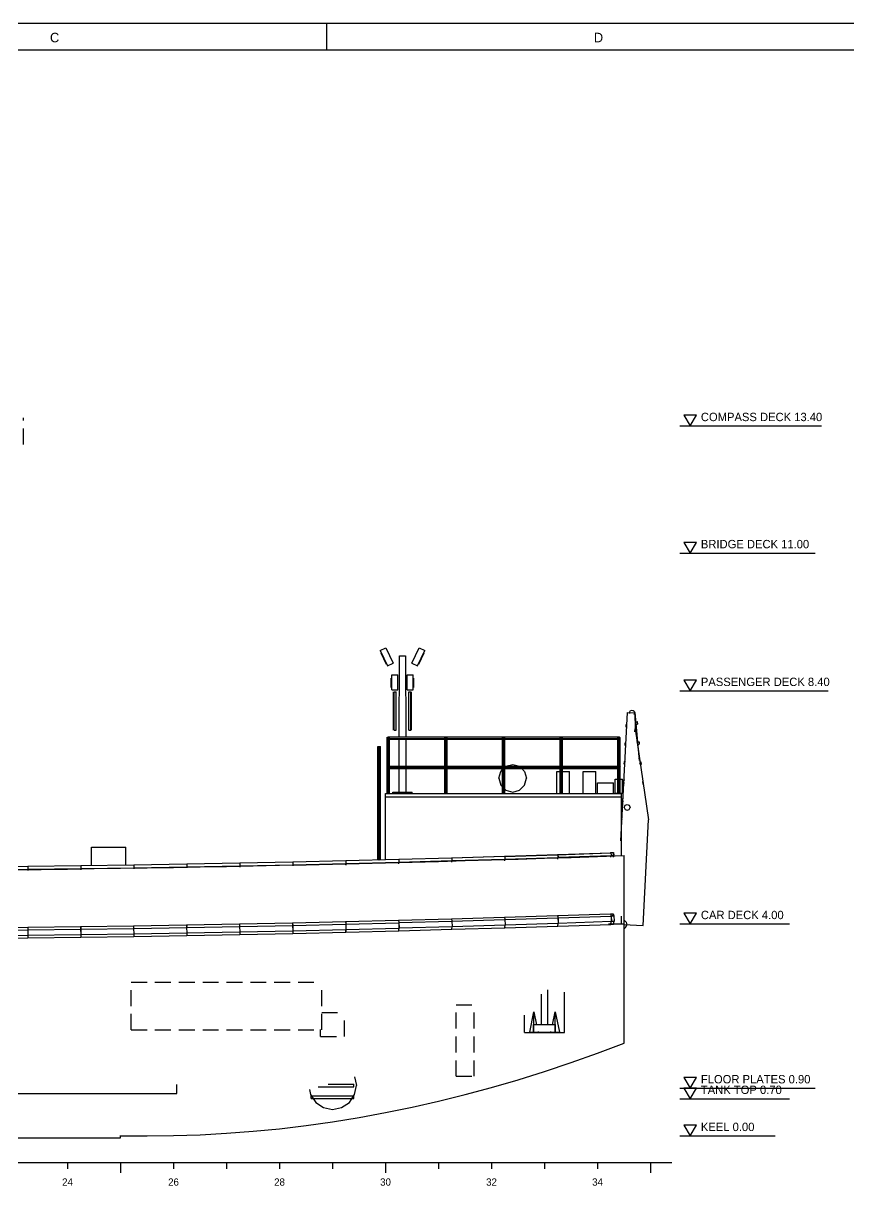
# Model space of a CAD drawing. Extents: x 5 to 836, y 5 to 589.
# Drawn here: x 260.6 to 416.4, y 369.6 to 589 of the extents above; entities that cross this region are included whole.
import ezdxf
from ezdxf.enums import TextEntityAlignment as Align

# ---------------------------------------------------------------- set-up
doc = ezdxf.new("R2010")
doc.units = 0
doc.linetypes.add('DASHED', pattern=[4.5, 3, -1.5])
for name, color, linetype in [('DETAIL', 8, 'CONTINUOUS'), ('DIM', 3, 'CONTINUOUS'), ('FRAME', 7, 'CONTINUOUS'), ('MARKING', 4, 'DASHED'), ('OUTLINE', 7, 'CONTINUOUS'), ('TEXT', 7, 'CONTINUOUS'), ('THIN', 7, 'CONTINUOUS')]:
    doc.layers.add(name, color=color, linetype=linetype)

msp = doc.modelspace()

# ---------------------------------------------------------------- linework, layer by layer
at = {"layer": 'DETAIL'}
for p, q in [((327.96, 470.58), (329.04, 471.1)), ((327.96, 470.58), (329.36, 467.7)), ((329.04, 471.1), (330.44, 468.22)), ((331.65, 469.6), (332.75, 469.6)), ((333.96, 468.22), (335.36, 471.1)), ((335.04, 467.7), (336.44, 470.58)), ((335.36, 471.1), (336.44, 470.58)), ((329.36, 467.7), (330.44, 468.22)), ((333.96, 468.22), (335.04, 467.7)), ((330.2, 466), (331.3, 466)), ((330.2, 463.2), (330.2, 466)), ((331.3, 463.2), (331.3, 466)), ((333.1, 466), (334.2, 466)), ((333.1, 463.2), (333.1, 466)), ((334.2, 463.2), (334.2, 466)), ((330.2, 463.2), (331.3, 463.2)), ((333.1, 463.2), (334.2, 463.2)), ((330.6, 462.8), (331, 462.8)), ((330.6, 455.6), (330.6, 462.8)), ((331, 455.6), (331, 462.8)), ((333.4, 462.8), (333.8, 462.8)), ((333.4, 455.6), (333.4, 462.8)), ((333.8, 455.6), (333.8, 462.8)), ((373.4, 434.66), (374.63, 458.89)), ((374.63, 458.89), (376.03, 458.82)), ((374.83, 458.81), (374.83, 458.88)), ((375.03, 458.8), (375.08, 459.06)), ((375.03, 458.8), (375.17, 458.82)), ((375.08, 459.06), (375.24, 459.26)), ((375.24, 459.26), (375.49, 459.35)), ((375.49, 459.35), (375.74, 459.3)), ((375.74, 459.3), (375.94, 459.14)), ((375.9, 458.54), (375.98, 458.64)), ((375.94, 459.14), (376.03, 458.89)), ((375.96, 458.89), (376.03, 458.89)), ((375.98, 458.64), (376.03, 458.89)), ((376.03, 458.89), (376.79, 450.54)), ((376.03, 458.82), (376.08, 455.82)), ((374.39, 456.15), (374.42, 456.65)), ((374.42, 456.65), (374.55, 456.65)), ((376.11, 456.96), (376.13, 456.64)), ((376.13, 456.64), (376.53, 456.68)), ((376.15, 457.15), (376.49, 457.18)), ((376.49, 457.18), (376.53, 456.68)), ((329.3, 454.25), (329.58, 454.34)), ((329.3, 443.6), (329.3, 454.25)), ((329.5, 453.85), (329.5, 454.3)), ((329.5, 454.3), (373, 454.3)), ((329.58, 454.34), (329.65, 454.24)), ((330.6, 455.6), (331, 455.6)), ((333.4, 455.6), (333.8, 455.6)), ((372.8, 454.25), (373.08, 454.34)), ((372.8, 443.6), (372.8, 454.25)), ((373, 453.85), (373, 454.3)), ((373.08, 454.34), (373.25, 454.1)), ((374.39, 456.15), (374.59, 456.14)), ((376.05, 455.26), (376.08, 455.82)), ((376.08, 455.82), (378.61, 438.67)), ((327.55, 452.5), (328.05, 452.5)), ((327.55, 431.03), (327.55, 452.5)), ((327.68, 431.03), (327.68, 452.5)), ((327.92, 431.03), (327.92, 452.5)), ((328.05, 431.03), (328.05, 452.5)), ((329.3, 454.1), (329.75, 454.1)), ((329.3, 453.95), (329.35, 453.93)), ((329.5, 454.02), (373, 454.02)), ((329.5, 453.85), (373, 453.85)), ((329.58, 443.6), (329.58, 454.1)), ((329.75, 443.6), (329.75, 454.1)), ((340.17, 454.1), (340.63, 454.1)), ((340.17, 443.6), (340.17, 454.1)), ((340.45, 443.6), (340.45, 454.1)), ((340.63, 443.6), (340.63, 454.1)), ((351.05, 454.1), (351.5, 454.1)), ((351.05, 443.6), (351.05, 454.1)), ((351.33, 443.6), (351.33, 454.1)), ((351.5, 443.6), (351.5, 454.1)), ((361.92, 454.1), (362.37, 454.1)), ((361.92, 443.6), (361.92, 454.1)), ((362.2, 443.6), (362.2, 454.1)), ((362.37, 443.6), (362.37, 454.1)), ((372.8, 454.1), (373.25, 454.1)), ((372.8, 453.95), (373.08, 453.86)), ((373.08, 453.86), (373.25, 454.1)), ((373.08, 443.6), (373.08, 454.1)), ((373.25, 443.6), (373.25, 454.1)), ((374.21, 452.66), (374.24, 453.16)), ((374.21, 452.66), (374.35, 452.65)), ((374.24, 453.16), (374.37, 453.15)), ((376.43, 453.36), (376.83, 453.39)), ((376.43, 453.36), (376.46, 453.11)), ((376.54, 452.87), (376.88, 452.9)), ((376.83, 453.39), (376.88, 452.9)), ((376.8, 450.4), (376.85, 449.84)), ((329.3, 448.75), (329.35, 448.77)), ((329.3, 448.45), (329.35, 448.43)), ((329.5, 448.8), (373, 448.8)), ((329.5, 448.35), (329.5, 448.8)), ((329.5, 448.52), (373, 448.52)), ((329.5, 448.35), (373, 448.35)), ((350.4, 446.5), (350.75, 447.8)), ((350.75, 447.8), (351.08, 448.13)), ((351.65, 448.7), (351.7, 448.75)), ((351.7, 448.75), (353, 449.1)), ((353, 449.1), (354.3, 448.75)), ((354.3, 448.75), (354.35, 448.7)), ((354.68, 448.37), (355.25, 447.8)), ((355.25, 447.8), (355.6, 446.5)), ((361.3, 447.75), (361.97, 447.75)), ((362.3, 447.75), (363.7, 447.75)), ((366.3, 447.75), (368.7, 447.75)), ((372.8, 448.75), (373.08, 448.84)), ((372.8, 448.45), (373.08, 448.36)), ((373, 448.35), (373, 448.8)), ((373.08, 448.84), (373.25, 448.6)), ((373.08, 448.36), (373.25, 448.6)), ((374.04, 449.16), (374.06, 449.66)), ((374.04, 449.16), (374.17, 449.15)), ((374.06, 449.66), (374.26, 449.65)), ((376.9, 449.28), (376.92, 449.14)), ((376.91, 449.59), (377.18, 449.61)), ((377.02, 449.09), (377.22, 449.11)), ((377.18, 449.61), (377.22, 449.11)), ((350.4, 446.5), (350.75, 445.2)), ((355.25, 445.2), (355.6, 446.5)), ((369, 445.6), (372, 445.6)), ((369, 443.6), (369, 445.6)), ((372, 443.6), (372, 445.6)), ((372.3, 446.3), (372.86, 446.3)), ((372.3, 443.7), (372.3, 446.3)), ((373.14, 446.3), (373.7, 446.3)), ((373.7, 443.7), (373.7, 446.3)), ((373.86, 445.67), (373.88, 446.17)), ((373.86, 445.67), (374.06, 445.66)), ((373.88, 446.17), (374.08, 446.16)), ((377.45, 445.82), (377.52, 445.83)), ((377.52, 445.83), (377.57, 445.33)), ((329, 431.1), (329, 443.6)), ((329, 443.6), (373.5, 443.6)), ((330.4, 443.9), (334, 443.9)), ((330.4, 443.6), (330.4, 443.9)), ((334, 443.6), (334, 443.9)), ((350.75, 445.2), (351.08, 444.87)), ((351.41, 444.53), (351.7, 444.25)), ((351.7, 444.25), (353, 443.9)), ((353, 443.9), (354.3, 444.25)), ((354.3, 444.25), (355.25, 445.2)), ((372.3, 443.7), (372.86, 443.7)), ((373.14, 443.7), (373.7, 443.7)), ((373.5, 431.8), (373.5, 443.6)), ((327.6, 443), (327.7, 443.17)), ((327.6, 443), (327.7, 442.83)), ((327.7, 443.17), (327.9, 443.17)), ((327.7, 442.83), (327.9, 442.83)), ((327.9, 443.17), (328, 443)), ((327.9, 442.83), (328, 443)), ((329, 443), (373.5, 443)), ((373.68, 442.17), (373.71, 442.67)), ((373.68, 442.17), (373.88, 442.16)), ((373.71, 442.67), (373.84, 442.66)), ((374.05, 441), (374.21, 441.39)), ((374.21, 441.39), (374.6, 441.55)), ((374.6, 441.55), (374.99, 441.39)), ((374.99, 441.39), (375.15, 441)), ((327.6, 440), (327.7, 440.17)), ((327.6, 440), (327.7, 439.83)), ((327.7, 440.17), (327.9, 440.17)), ((327.7, 439.83), (327.9, 439.83)), ((327.9, 440.17), (328, 440)), ((327.9, 439.83), (328, 440)), ((373.5, 438.68), (373.53, 439.17)), ((373.53, 439.17), (373.66, 439.17)), ((374.05, 441), (374.21, 440.61)), ((374.21, 440.61), (374.6, 440.45)), ((374.6, 440.45), (374.99, 440.61)), ((374.99, 440.61), (375.15, 441)), ((327.6, 437), (327.7, 437.17)), ((327.6, 437), (327.7, 436.83)), ((327.7, 437.17), (327.9, 437.17)), ((327.7, 436.83), (327.9, 436.83)), ((327.9, 437.17), (328, 437)), ((327.9, 436.83), (328, 437)), ((373.5, 438.68), (373.64, 438.67)), ((377.59, 418.69), (378.61, 438.67)), ((273.5, 433.5), (280, 433.5)), ((273.5, 429.97), (273.5, 433.5)), ((280, 430.03), (280, 433.5)), ((327.6, 434), (327.7, 434.17)), ((327.6, 434), (327.7, 433.83)), ((327.7, 434.17), (327.9, 434.17)), ((327.7, 433.83), (327.9, 433.83)), ((327.9, 434.17), (328, 434)), ((327.9, 433.83), (328, 434)), ((361.46, 432.06), (371.46, 432.39)), ((361.51, 432.11), (371.51, 432.44)), ((371.45, 432.39), (371.51, 432.45)), ((371.45, 432.39), (371.45, 432.32)), ((371.45, 432.39), (371.64, 432.39)), ((371.46, 432.39), (371.51, 432.44)), ((371.46, 432.39), (371.46, 432.33)), ((371.51, 432.45), (372.01, 432.46)), ((371.51, 432.45), (371.55, 431.91)), ((371.51, 432.44), (371.55, 431.9)), ((371.89, 432.4), (371.95, 432.4)), ((371.95, 432.4), (372.01, 432.46)), ((371.95, 432.4), (371.96, 431.83)), ((372.01, 432.46), (372.05, 431.93)), ((271.49, 430), (281.49, 430.15)), ((281.49, 430.15), (291.49, 430.32)), ((281.49, 430.15), (281.51, 429.38)), ((281.49, 430.15), (281.51, 429.39)), ((291.49, 430.32), (301.49, 430.51)), ((291.49, 430.32), (291.51, 429.56)), ((291.49, 430.32), (291.5, 429.76)), ((301.49, 430.51), (311.49, 430.72)), ((301.49, 430.51), (301.51, 429.74)), ((301.5, 429.95), (311.5, 430.17)), ((311.49, 430.73), (321.49, 430.96)), ((311.49, 430.72), (321.49, 430.95)), ((311.49, 430.73), (311.51, 430.17)), ((311.49, 430.72), (311.51, 429.96)), ((311.49, 430.72), (311.49, 430.65)), ((311.51, 430.17), (321.51, 430.4)), ((311.51, 430.17), (311.51, 429.96)), ((321.48, 430.95), (331.48, 431.2)), ((321.49, 430.96), (321.51, 430.4)), ((321.5, 430.96), (331.5, 431.21)), ((321.5, 430.96), (321.51, 430.41)), ((321.51, 430.41), (331.51, 430.66)), ((321.51, 430.17), (321.51, 430.41)), ((321.51, 430.4), (321.51, 430.12)), ((327.63, 431.06), (327.7, 431.17)), ((327.7, 431.17), (327.9, 431.17)), ((327.9, 431.17), (327.97, 431.06)), ((331.48, 431.2), (341.48, 431.47)), ((331.48, 431.2), (331.5, 431.22)), ((331.48, 431.2), (331.48, 431.14)), ((331.48, 431.2), (331.48, 431.13)), ((331.5, 431.22), (341.5, 431.49)), ((331.5, 431.22), (331.52, 430.67)), ((331.5, 431.21), (331.51, 430.66)), ((331.51, 430.42), (331.51, 430.66)), ((331.52, 430.67), (341.52, 430.94)), ((331.52, 430.37), (331.52, 430.67)), ((341.47, 431.46), (351.47, 431.76)), ((341.47, 431.46), (341.5, 431.5)), ((341.48, 431.47), (341.5, 431.49)), ((341.48, 431.47), (341.48, 431.41)), ((341.5, 431.5), (351.5, 431.79)), ((341.5, 431.5), (341.53, 430.95)), ((341.5, 431.49), (341.52, 430.94)), ((341.52, 430.64), (341.53, 430.95)), ((341.52, 430.64), (341.52, 430.94)), ((341.53, 430.95), (351.53, 431.24)), ((351.46, 431.75), (361.46, 432.06)), ((351.46, 431.75), (351.51, 431.79)), ((351.47, 431.76), (351.5, 431.79)), ((351.5, 431.79), (351.53, 431.24)), ((351.51, 431.79), (361.51, 432.11)), ((351.51, 431.79), (351.54, 431.25)), ((351.52, 430.93), (351.54, 431.25)), ((351.52, 430.93), (351.53, 431.24)), ((351.54, 431.25), (361.54, 431.56)), ((361.46, 432.06), (361.51, 432.11)), ((361.46, 432.06), (361.51, 432.11)), ((361.51, 432.11), (361.54, 431.56)), ((361.51, 432.11), (361.55, 431.57)), ((361.52, 431.25), (361.54, 431.56)), ((361.53, 431.25), (361.55, 431.57)), ((361.55, 431.57), (371.55, 431.9)), ((371.53, 431.58), (371.55, 431.91)), ((371.53, 431.58), (371.55, 431.9)), ((371.55, 431.91), (372.05, 431.93)), ((371.96, 431.83), (371.98, 431.71)), ((372.03, 431.6), (372.05, 431.93)), ((251.5, 429.76), (261.5, 429.87)), ((251.5, 429.2), (261.5, 429.31)), ((261.49, 429.87), (271.49, 430)), ((261.5, 429.87), (261.5, 429.1)), ((261.5, 429.31), (271.5, 429.44)), ((261.5, 429.36), (261.5, 429.31)), ((271.49, 430), (271.5, 429.23)), ((271.5, 429.44), (281.5, 429.59)), ((271.5, 429.44), (271.51, 429.23)), ((281.5, 429.59), (291.5, 429.76)), ((291.5, 429.76), (301.5, 429.95)), ((301.48, 419.01), (311.48, 419.22)), ((311.48, 419.22), (321.48, 419.45)), ((311.48, 419.22), (311.52, 417.22)), ((311.48, 419.22), (311.48, 419.16)), ((311.48, 419.22), (311.49, 418.72)), ((321.47, 419.45), (331.47, 419.7)), ((321.47, 419.32), (321.47, 419.45)), ((321.47, 419.45), (321.51, 418.97)), ((321.48, 419.45), (321.48, 419.33)), ((321.48, 419.45), (321.49, 418.96)), ((321.51, 418.97), (331.51, 419.22)), ((331.47, 419.7), (341.47, 419.97)), ((331.47, 419.64), (331.47, 419.7)), ((331.47, 419.7), (331.51, 419.22)), ((331.47, 419.64), (331.47, 419.7)), ((331.47, 419.7), (331.52, 419.24)), ((331.51, 419.22), (331.53, 418.22)), ((331.52, 419.24), (341.52, 419.51)), ((331.52, 419.24), (331.55, 418.24)), ((341.46, 419.91), (341.47, 419.97)), ((341.47, 419.97), (351.47, 420.27)), ((341.47, 419.91), (341.47, 419.97)), ((341.47, 419.97), (341.52, 419.51)), ((341.47, 419.97), (341.53, 419.52)), ((341.52, 419.51), (341.55, 418.51)), ((341.53, 419.52), (351.53, 419.82)), ((341.53, 419.52), (341.56, 418.53)), ((351.46, 420.27), (361.46, 420.58)), ((351.46, 420.2), (351.47, 420.27)), ((351.46, 420.2), (351.46, 420.27)), ((351.46, 420.27), (351.54, 419.83)), ((351.47, 420.27), (351.53, 419.82)), ((351.53, 419.82), (351.56, 418.82)), ((351.54, 419.83), (361.54, 420.14)), ((351.54, 419.83), (351.58, 418.84)), ((351.58, 418.84), (361.58, 419.15)), ((361.45, 420.51), (361.46, 420.58)), ((361.46, 420.58), (371.46, 420.91)), ((361.46, 420.52), (361.46, 420.58)), ((361.46, 420.58), (361.54, 420.14)), ((361.46, 420.58), (361.56, 420.16)), ((361.54, 420.14), (361.58, 419.15)), ((361.54, 418.59), (361.6, 419.16)), ((361.54, 418.58), (361.58, 419.15)), ((361.56, 420.16), (371.56, 420.49)), ((361.56, 420.16), (361.6, 419.16)), ((361.6, 419.16), (371.6, 419.5)), ((371.45, 420.84), (371.46, 420.91)), ((371.45, 420.84), (371.46, 420.91)), ((371.46, 420.91), (371.96, 420.93)), ((371.46, 420.91), (371.56, 420.49)), ((371.46, 420.91), (371.56, 420.5)), ((371.54, 418.92), (371.6, 419.5)), ((371.54, 418.92), (371.61, 419.5)), ((371.56, 420.5), (372.06, 420.52)), ((371.56, 420.5), (371.61, 419.5)), ((371.56, 420.49), (371.6, 419.5)), ((371.61, 419.5), (372.11, 419.52)), ((371.91, 420.53), (371.96, 420.93)), ((371.96, 420.93), (372.06, 420.52)), ((372.04, 418.94), (372.11, 419.52)), ((372.06, 420.52), (372.11, 419.52)), ((373.5, 419), (373.5, 420.47)), ((373.92, 419.78), (374.04, 419.74)), ((374.04, 419.74), (374.39, 419.36)), ((374.39, 419.36), (374.5, 418.85)), ((251.49, 418.25), (261.49, 418.36)), ((251.49, 417.75), (261.49, 417.86)), ((261.49, 418.36), (271.49, 418.49)), ((261.49, 418.36), (261.51, 416.36)), ((261.49, 418.36), (261.49, 417.86)), ((261.49, 417.86), (271.49, 417.99)), ((261.51, 416.86), (271.51, 416.99)), ((271.48, 418.49), (281.48, 418.65)), ((271.48, 418.49), (271.52, 416.49)), ((271.49, 418.49), (271.51, 416.49)), ((271.49, 417.99), (281.49, 418.15)), ((271.51, 416.99), (281.51, 417.15)), ((281.48, 418.65), (291.48, 418.82)), ((281.48, 418.65), (281.52, 416.65)), ((281.49, 418.15), (291.49, 418.32)), ((281.51, 417.15), (291.51, 417.32)), ((291.48, 418.82), (301.48, 419.01)), ((291.48, 418.82), (291.52, 416.82)), ((291.48, 418.82), (291.49, 418.32)), ((291.49, 418.32), (301.49, 418.51)), ((291.51, 417.32), (301.51, 417.51)), ((291.51, 417.32), (291.52, 416.82)), ((291.52, 416.82), (301.52, 417.01)), ((301.48, 419.01), (301.52, 417.01)), ((301.49, 418.51), (311.49, 418.72)), ((301.51, 417.51), (311.51, 417.72)), ((301.52, 417.01), (311.52, 417.22)), ((311.49, 418.72), (321.49, 418.96)), ((311.49, 418.72), (311.52, 417.72)), ((311.52, 417.72), (321.52, 417.96)), ((311.52, 417.72), (311.52, 417.22)), ((311.52, 417.22), (321.52, 417.45)), ((311.52, 417.28), (311.52, 417.22)), ((321.49, 418.96), (321.52, 417.96)), ((321.51, 418.97), (321.53, 417.97)), ((321.52, 417.96), (321.52, 417.45)), ((321.52, 417.59), (321.53, 417.45)), ((321.52, 417.58), (321.52, 417.45)), ((321.53, 417.97), (331.53, 418.22)), ((321.53, 417.45), (321.53, 417.97)), ((321.53, 417.45), (331.53, 417.7)), ((331.52, 417.77), (331.53, 417.7)), ((331.52, 417.77), (331.53, 417.71)), ((331.53, 417.71), (331.55, 418.24)), ((331.53, 417.7), (331.53, 418.22)), ((331.53, 417.71), (341.53, 417.98)), ((331.55, 418.24), (341.55, 418.51)), ((341.52, 418.04), (341.53, 417.98)), ((341.52, 418.04), (341.53, 417.98)), ((341.53, 417.98), (341.56, 418.53)), ((341.53, 417.98), (341.55, 418.51)), ((341.53, 417.98), (351.53, 418.27)), ((341.56, 418.53), (351.56, 418.82)), ((351.51, 418.4), (351.53, 418.27)), ((351.51, 418.4), (351.54, 418.27)), ((351.53, 418.27), (351.56, 418.82)), ((351.54, 418.27), (351.58, 418.84)), ((351.54, 418.27), (361.54, 418.58)), ((361.53, 418.65), (361.54, 418.58)), ((361.53, 418.65), (361.54, 418.59)), ((361.54, 418.59), (371.54, 418.92)), ((371.05, 419), (374, 419)), ((371.53, 418.98), (371.54, 418.92)), ((371.53, 418.98), (371.54, 418.92)), ((371.54, 418.92), (372.04, 418.94)), ((372.01, 419.05), (372.04, 418.94)), ((373.92, 418.88), (377.59, 418.69)), ((373.96, 418.01), (374.34, 418.36)), ((374, 396.52), (374, 418.51)), ((374.34, 418.36), (374.5, 418.85)), ((251.51, 416.75), (261.51, 416.86)), ((251.51, 416.25), (261.51, 416.36)), ((261.51, 416.86), (261.51, 416.36)), ((261.51, 416.36), (271.51, 416.49)), ((271.52, 416.49), (281.52, 416.65)), ((281.52, 416.65), (291.52, 416.82)), ((359.6, 399.91), (359.6, 406.57)), ((362.75, 398.5), (362.75, 406.15)), ((358.4, 399.91), (358.4, 405.74)), ((355.25, 398.5), (355.25, 401.77)), ((356.2, 398.6), (357, 402.4)), ((357, 398.6), (357, 402.4)), ((357, 402.4), (357.51, 399.96)), ((360.49, 399.96), (361, 402.4)), ((361, 398.6), (361, 402.4)), ((361, 402.4), (361.8, 398.6)), ((356.9, 400), (361.1, 400)), ((356.9, 398.6), (356.9, 400)), ((361.1, 398.6), (361.1, 400)), ((355.25, 398.5), (362.75, 398.5)), ((356.2, 398.6), (361.8, 398.6)), ((357.79, 398.67), (357.8, 398.6)), ((360.2, 398.6), (360.21, 398.67)), ((289.6, 387), (289.6, 388.68)), ((318.2, 388.75), (323, 388.75)), ((323, 388.25), (323, 388.75)), ((114, 387), (289.6, 387)), ((315, 386.55), (323, 386.55)), ((315, 386.05), (315, 386.55)), ((316.32, 388.25), (323, 388.25)), ((323, 386.05), (323, 386.55)), ((315, 386.05), (323, 386.05)), ((119, 378.6), (279, 378.6)), ((279, 378.6), (279, 379.07))]:
    msp.add_line(p, q, dxfattribs=at)
at = {"layer": 'DIM'}
for p, q in [((387.7, 515), (385.3, 515)), ((385.3, 515), (386.5, 513)), ((386.5, 513), (387.7, 515)), ((384.5, 513), (411.28, 513)), ((387.7, 491), (385.3, 491)), ((385.3, 491), (386.5, 489)), ((386.5, 489), (387.7, 491)), ((384.5, 489), (410.07, 489)), ((384.5, 463), (412.49, 463)), ((387.7, 465), (385.3, 465)), ((385.3, 465), (386.5, 463)), ((386.5, 463), (387.7, 465)), ((387.7, 421), (385.3, 421)), ((385.3, 421), (386.5, 419)), ((386.5, 419), (387.7, 421)), ((384.5, 419), (405.23, 419)), ((387.7, 390), (385.3, 390)), ((385.3, 390), (386.5, 388)), ((386.5, 388), (387.7, 390)), ((384.5, 388), (410.07, 388)), ((387.7, 388), (385.3, 388)), ((385.3, 388), (386.5, 386)), ((386.5, 386), (387.7, 388)), ((384.5, 386), (405.23, 386)), ((387.7, 381), (385.3, 381)), ((385.3, 381), (386.5, 379)), ((386.5, 379), (387.7, 381)), ((384.5, 379), (402.5, 379)), ((25, 374), (383, 374)), ((269, 374), (269, 372.8)), ((279, 374), (279, 372)), ((289, 374), (289, 372.8)), ((299, 374), (299, 372.8)), ((309, 374), (309, 372.8)), ((319, 374), (319, 372.8)), ((329, 374), (329, 372)), ((339, 374), (339, 372.8)), ((349, 374), (349, 372.8)), ((359, 374), (359, 372.8)), ((369, 374), (369, 372.8)), ((379, 374), (379, 372))]:
    msp.add_line(p, q, dxfattribs=at)
at = {"layer": 'FRAME'}
msp.add_line((10, 584), (831, 584), dxfattribs=at)
at = {"layer": 'MARKING'}
for p, q in [((260.7, 509.5), (260.7, 514.5)), ((281, 399), (281, 408)), ((281, 408), (317, 408)), ((317, 399), (317, 408)), ((342.3, 390.25), (342.3, 403.75)), ((342.3, 403.75), (345.7, 403.75)), ((345.7, 390.25), (345.7, 403.75)), ((316.96, 402.25), (321.25, 402.25)), ((321.25, 397.75), (321.25, 402.25)), ((281, 399), (317, 399)), ((316.75, 397.75), (316.75, 399.07)), ((316.75, 397.75), (321.25, 397.75)), ((342.3, 390.25), (345.7, 390.25))]:
    msp.add_line(p, q, dxfattribs=at)
at = {"layer": 'OUTLINE'}
for p, q in [((328.09, 470.19), (329.13, 468.03)), ((331.59, 454.22), (331.65, 469.6)), ((332.75, 469.6), (332.81, 454.22)), ((335.27, 468.03), (336.31, 470.19)), ((330.08, 463.6), (330.08, 465.4)), ((334.32, 463.6), (334.32, 465.4)), ((330.52, 455.6), (330.52, 462.8)), ((333.88, 455.6), (333.88, 462.8)), ((331.57, 448.7), (331.59, 453.87)), ((332.81, 453.87), (332.83, 448.7)), ((331.55, 443.81), (331.57, 448.35)), ((332.83, 448.35), (332.85, 443.81)), ((361.3, 443.53), (361.3, 447.75)), ((363.7, 443.53), (363.7, 447.75)), ((366.3, 443.53), (366.3, 447.75)), ((368.7, 443.53), (368.7, 447.75)), ((291.49, 430.32), (291.5, 430.12)), ((291.49, 430.32), (291.5, 430.12)), ((304, 429.96), (309, 430.07)), ((309, 430.07), (314, 430.18)), ((314, 430.18), (319, 430.29)), ((319, 430.29), (324, 430.41)), ((324, 430.41), (329, 430.54)), ((329, 430.54), (334, 430.67)), ((334, 430.67), (339, 430.81)), ((339, 430.81), (344, 430.95)), ((344, 430.95), (349, 431.09)), ((349, 431.09), (354, 431.24)), ((354, 431.24), (359, 431.4)), ((359, 431.4), (364, 431.56)), ((364, 431.56), (369, 431.73)), ((369, 431.73), (374, 431.9)), ((373.93, 431.7), (374, 431.7)), ((374, 418.51), (374, 431.9)), ((259, 429.23), (264, 429.29)), ((264, 429.29), (269, 429.36)), ((269, 429.36), (274, 429.43)), ((274, 429.43), (279, 429.51)), ((279, 429.51), (284, 429.59)), ((284, 429.59), (289, 429.67)), ((289, 429.67), (294, 429.76)), ((294, 429.76), (299, 429.86)), ((299, 429.86), (304, 429.96)), ((271.49, 417.99), (271.49, 417.93)), ((291.48, 418.82), (291.49, 418.62)), ((291.51, 416.95), (291.52, 416.82)), ((369, 394.61), (374, 396.5)), ((359, 391.15), (364, 392.83)), ((364, 392.83), (369, 394.61)), ((354, 389.59), (359, 391.15)), ((323.16, 386.78), (323.5, 388.5)), ((323.17, 390.16), (323.5, 388.5)), ((349, 388.13), (354, 389.59)), ((314.64, 387.77), (314.84, 386.78)), ((314.84, 386.78), (315.82, 385.32)), ((322.18, 385.32), (323.16, 386.78)), ((339, 385.54), (344, 386.78)), ((344, 386.78), (349, 388.13)), ((315.82, 385.32), (317.28, 384.34)), ((317.28, 384.34), (319, 384)), ((319, 384), (320.72, 384.34)), ((320.72, 384.34), (322.18, 385.32)), ((329, 383.38), (334, 384.4)), ((334, 384.4), (339, 385.54)), ((319, 381.65), (324, 382.46)), ((324, 382.46), (329, 383.38)), ((299, 379.49), (304, 379.86)), ((304, 379.86), (309, 380.35)), ((309, 380.35), (314, 380.94)), ((314, 380.94), (319, 381.65)), ((278.93, 379), (284, 379)), ((284, 379), (289, 379.05)), ((289, 379.05), (294, 379.22)), ((294, 379.22), (299, 379.49))]:
    msp.add_line(p, q, dxfattribs=at)
at = {"layer": 'THIN'}
for p, q in [((5, 589), (836, 589)), ((317.88, 589), (317.88, 584))]:
    msp.add_line(p, q, dxfattribs=at)

# ---------------------------------------------------------------- texts
at = {"layer": 'TEXT'}
for s, height, p in [('C', 1.8, (266.56, 585.4)), ('D', 1.8, (369.19, 585.4)), ('24', 1.37, (269, 369.6)), ('26', 1.37, (289, 369.6)), ('28', 1.37, (309, 369.6)), ('30', 1.37, (329, 369.6)), ('32', 1.37, (349, 369.6)), ('34', 1.37, (369, 369.6))]:
    msp.add_text(s, height=height, dxfattribs=at).set_placement(p, align=Align.CENTER)
for s, p in [('COMPASS DECK 13.40', (388.5, 513.9)), ('BRIDGE DECK 11.00', (388.5, 489.9)), ('PASSENGER DECK 8.40', (388.5, 463.9)), ('CAR DECK 4.00', (388.5, 419.9)), ('TANK TOP 0.70', (388.5, 386.9)), ('FLOOR PLATES 0.90', (388.5, 388.9)), ('KEEL 0.00', (388.5, 379.9))]:
    msp.add_text(s, height=1.58, dxfattribs=at).set_placement(p)

doc.saveas('drawing.dxf')
